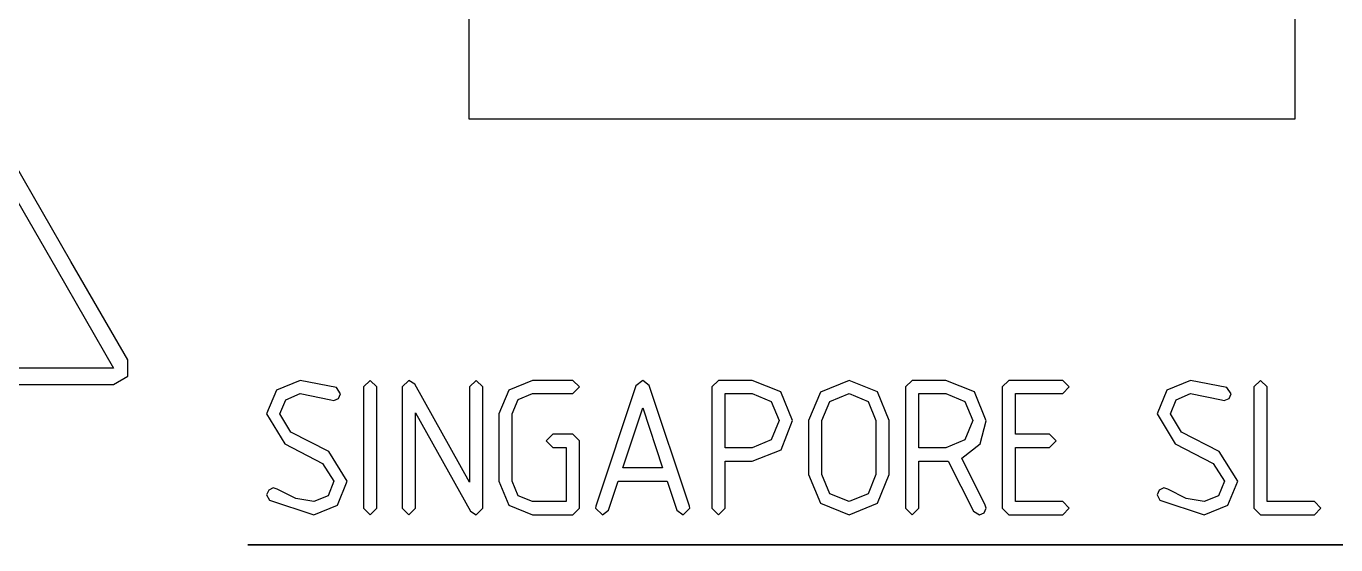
# Model space of a CAD drawing. Header units: metres. Extents: x 0 to 16.5, y 0 to 11.5.
# Drawn here: x 3.087 to 4.027, y 6.826 to 7.198 of the extents above; entities that cross this region are included whole.
import ezdxf

# ---------------------------------------------------------------- set-up
doc = ezdxf.new("R2010")
doc.units = ezdxf.units.M

msp = doc.modelspace()

# ---------------------------------------------------------------- linework, layer by layer
msp.add_lwpolyline([(3.96203, 8.63351), (3.99735, 8.63351), (3.99735, 7.13092), (3.405, 7.13092), (3.405, 8.63351), (3.44026, 8.63351)])
for points in [[(3.06825, 7.10547), (3.06825, 7.10547), (3.05806, 7.09961), (3.01731, 7.02897), (2.97651, 6.95839), (2.97651, 6.94661), (2.98671, 6.94069), (3.06825, 6.94069), (3.14979, 6.94069), (3.16, 6.94661), (3.16, 6.95839), (3.11919, 7.02897), (3.07844, 7.09961), (3.06825, 7.10547), (3.06825, 7.10547)], [(3.06825, 7.09369), (3.109, 7.02311), (3.14979, 6.95247), (3.06825, 6.95247), (2.98671, 6.95247), (3.0275, 7.02311), (3.06825, 7.09369)], [(3.30414, 6.89268), (3.27707, 6.90657), (3.26915, 6.9196), (3.27333, 6.92979), (3.28364, 6.93414), (3.30578, 6.92964), (3.30772, 6.92919), (3.31119, 6.93056), (3.31267, 6.93397), (3.30968, 6.93847), (3.28364, 6.94368), (3.2666, 6.93668), (3.25956, 6.9196), (3.27257, 6.89806), (3.29981, 6.88417), (3.30789, 6.87131), (3.30371, 6.861), (3.2934, 6.85678), (3.28049, 6.85889), (3.26719, 6.86561), (3.26438, 6.86654), (3.26107, 6.86501), (3.25956, 6.86171), (3.26167, 6.85769), (3.2934, 6.84722), (3.31044, 6.85428), (3.31743, 6.87131), (3.30414, 6.89268)], [(3.3386, 6.852), (3.3386, 6.93892), (3.33382, 6.94368), (3.329, 6.93892), (3.329, 6.852), (3.33382, 6.84722), (3.3386, 6.852)], [(3.36604, 6.94086), (3.3616, 6.94368), (3.35678, 6.93892), (3.35678, 6.852), (3.3616, 6.84722), (3.36637, 6.852), (3.36637, 6.92051), (3.40588, 6.84978), (3.40989, 6.84722), (3.41465, 6.852), (3.41465, 6.93892), (3.40989, 6.94368), (3.40511, 6.93892), (3.40511, 6.87071), (3.36604, 6.94086)], [(3.44, 6.861), (3.43582, 6.87131), (3.43582, 6.9196), (3.44, 6.92996), (3.45031, 6.93414), (3.47933, 6.93414), (3.4841, 6.93892), (3.47933, 6.94368), (3.45031, 6.94368), (3.43326, 6.93668), (3.42622, 6.9196), (3.42622, 6.87131), (3.43326, 6.85428), (3.45031, 6.84722), (3.47933, 6.84722), (3.4841, 6.852), (3.4841, 6.90033), (3.47933, 6.90511), (3.46485, 6.90511), (3.46007, 6.90033), (3.46485, 6.89551), (3.47456, 6.89551), (3.47456, 6.85678), (3.45031, 6.85678), (3.44, 6.861)], [(3.56299, 6.85351), (3.53413, 6.93994), (3.52951, 6.94368), (3.52458, 6.93983), (3.49582, 6.85351), (3.49567, 6.852), (3.50049, 6.84722), (3.50493, 6.85053), (3.51183, 6.87131), (3.54699, 6.87131), (3.55387, 6.85053), (3.55838, 6.84722), (3.56315, 6.852), (3.56299, 6.85351)], [(3.579, 6.93892), (3.579, 6.852), (3.58382, 6.84722), (3.5886, 6.852), (3.5886, 6.88579), (3.60792, 6.88579), (3.62879, 6.89388), (3.63688, 6.91482), (3.62853, 6.93533), (3.60801, 6.94368), (3.58382, 6.94368), (3.579, 6.93892)], [(3.70632, 6.91482), (3.69797, 6.93533), (3.67746, 6.94368), (3.65701, 6.93517), (3.64844, 6.91482), (3.64844, 6.87625), (3.65701, 6.85574), (3.67746, 6.84722), (3.69781, 6.85574), (3.70632, 6.87625), (3.70632, 6.91482)], [(3.77576, 6.91465), (3.76742, 6.93533), (3.7469, 6.94368), (3.72271, 6.94368), (3.71789, 6.93892), (3.71789, 6.852), (3.72271, 6.84722), (3.72749, 6.852), (3.72749, 6.88579), (3.7469, 6.88579), (3.74869, 6.88579), (3.76665, 6.84993), (3.771, 6.84722), (3.77431, 6.84874), (3.77576, 6.852), (3.77518, 6.85428), (3.75846, 6.88792), (3.77143, 6.89811), (3.77576, 6.91465)], [(3.79215, 6.84722), (3.83074, 6.84722), (3.8355, 6.852), (3.83074, 6.85678), (3.79693, 6.85678), (3.79693, 6.89551), (3.82118, 6.89551), (3.82596, 6.90033), (3.82118, 6.90511), (3.79693, 6.90511), (3.79693, 6.93414), (3.83074, 6.93414), (3.8355, 6.93892), (3.83074, 6.94368), (3.79215, 6.94368), (3.78733, 6.93892), (3.78733, 6.852), (3.79215, 6.84722)], [(3.94303, 6.89268), (3.91596, 6.90657), (3.90804, 6.9196), (3.91222, 6.92979), (3.92253, 6.93414), (3.94467, 6.92964), (3.94661, 6.92919), (3.95008, 6.93056), (3.95156, 6.93397), (3.94857, 6.93847), (3.92253, 6.94368), (3.90549, 6.93668), (3.89844, 6.9196), (3.91146, 6.89806), (3.93869, 6.88417), (3.94678, 6.87131), (3.9426, 6.861), (3.93229, 6.85678), (3.91938, 6.85889), (3.90608, 6.86561), (3.90326, 6.86654), (3.89996, 6.86501), (3.89844, 6.86171), (3.90056, 6.85769), (3.93229, 6.84722), (3.94933, 6.85428), (3.95632, 6.87131), (3.94303, 6.89268)], [(3.96789, 6.852), (3.97271, 6.84722), (4.01129, 6.84722), (4.01606, 6.852), (4.01129, 6.85678), (3.97749, 6.85678), (3.97749, 6.93892), (3.97271, 6.94368), (3.96789, 6.93892), (3.96789, 6.852)], [(3.60801, 6.93414), (3.62164, 6.92844), (3.62733, 6.91482), (3.62164, 6.90104), (3.60801, 6.8954), (3.5886, 6.8954), (3.5886, 6.93414), (3.60801, 6.93414)], [(3.69108, 6.86231), (3.67746, 6.85678), (3.66374, 6.86231), (3.65804, 6.87608), (3.65804, 6.91482), (3.66374, 6.9286), (3.67746, 6.93414), (3.69108, 6.9286), (3.69678, 6.91482), (3.69678, 6.87608), (3.69108, 6.86231)], [(3.7469, 6.93414), (3.76053, 6.92844), (3.76622, 6.91482), (3.76053, 6.90104), (3.7469, 6.8954), (3.72749, 6.8954), (3.72749, 6.93414), (3.7469, 6.93414)], [(3.54368, 6.88086), (3.51514, 6.88086), (3.52951, 6.92393), (3.54368, 6.88086)], [(3.24621, 6.82579), (3.24621, 6.82579), (4.18799, 6.82579), (3.24621, 6.82579)]]:
    msp.add_lwpolyline(points, close=True)

doc.saveas('drawing.dxf')
